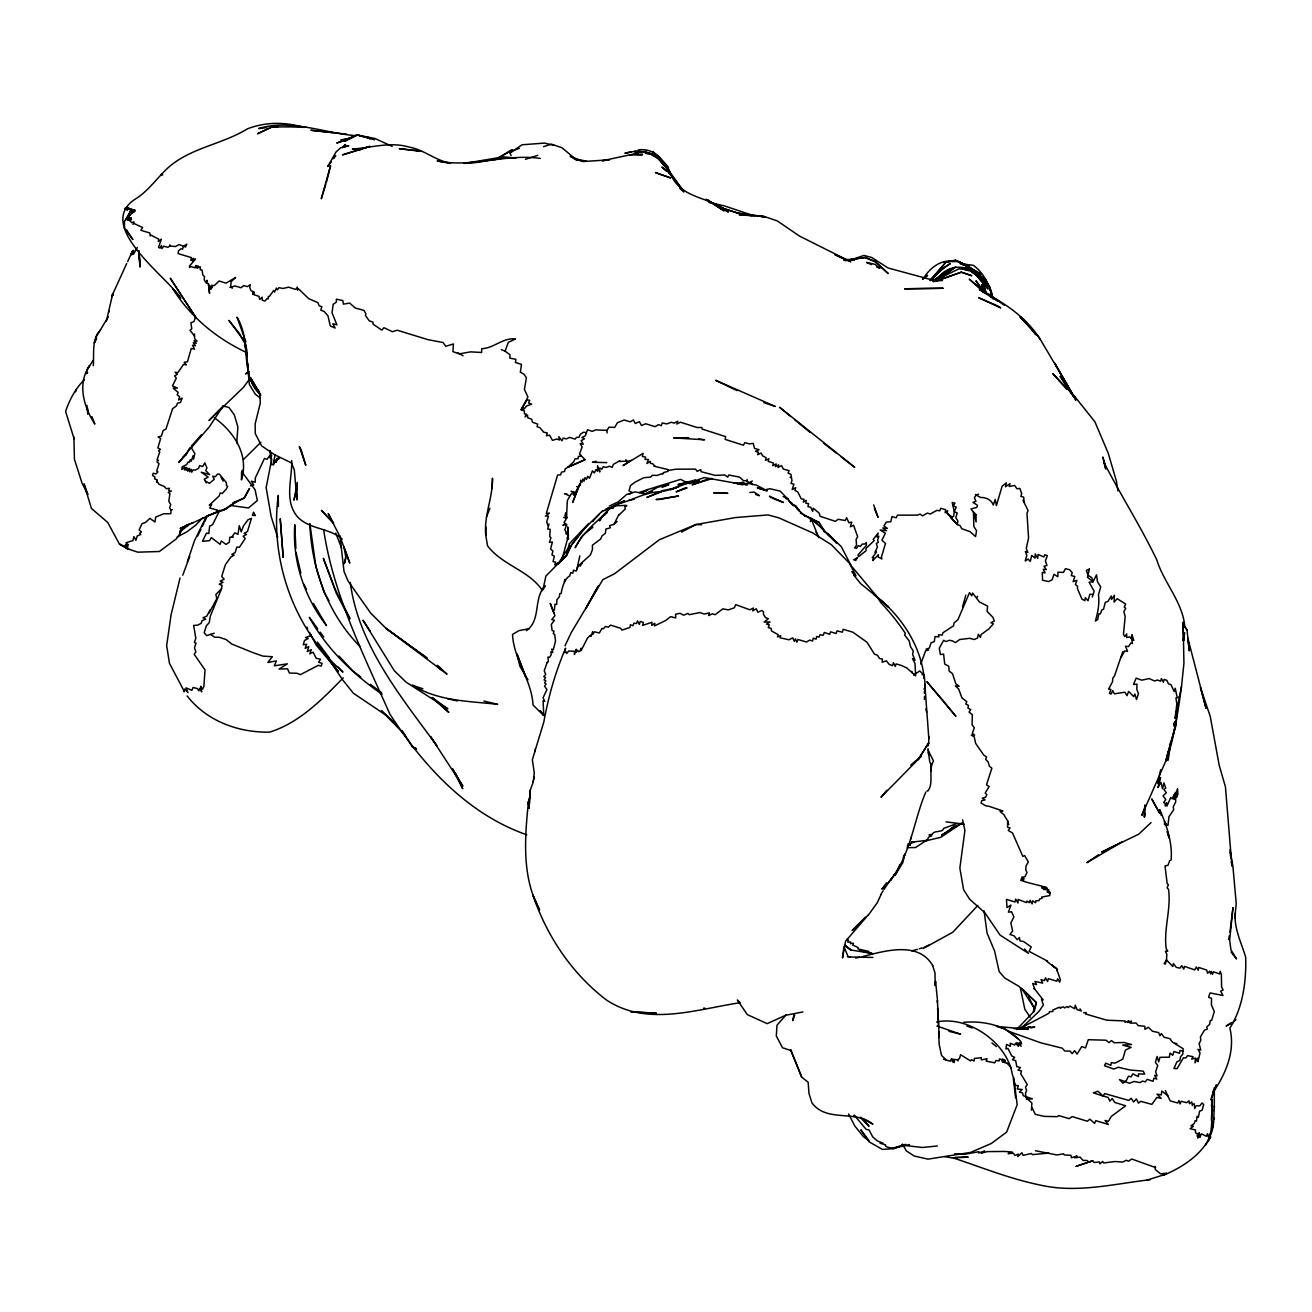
<?xml version="1.0" encoding="UTF-8"?>
<svg xmlns="http://www.w3.org/2000/svg" width="1312" height="1312" viewBox="0 0 1312 1312"><rect width="100%" height="100%" fill="white"/><g stroke="black" fill="none" stroke-linecap="round" stroke-linejoin="round"><path stroke-width="1.5" d="M1214.338 1087.664L1214.305 1107.656M874.94 552.303L877.433 546.973L876.334 543.578L878.384 542.233L877.58 540.232L878.827 536.329L877.039 537.067L878.204 533.049L873.218 539.38L874.153 540.61L866.002 548.432L866.1 550.663L858.507 556.747L857.95 554.992L866.396 545.366L866.314 542.528L864.854 544.004L862.246 544.054L860.344 546.464L858.376 545.612L856.523 548.35L854.555 547.858L856.539 545.316L856.113 539.445L857.654 536.706L853.554 525.259L850.373 526.801L851.734 522.028L848.946 522.816L846.617 517.748L845.24 520.52L838.122 519.29L835.416 521.356L820.066 516.272L819.278 513.254L813.243 508.187L812.669 511.385L810.652 507.252L807.962 506.678L808.52 503.611L805.863 503.234L806.158 500.364L803.272 502.135L804.043 499.298L801.238 498.855L797.712 491.836L794.924 490.491L795.662 487.654L792.153 489.556L793.908 484.194L791.005 483.423L791.972 480.618L790.923 474.304L788.102 473.156L789.086 470.664L783.395 469.073L781.509 465.547L778.016 467.515L778.656 464.858L775.359 466.646L776.212 463.94L772.735 465.662L773.539 463.087L768.16 461.316L768.848 458.741L765.47 460.348L766.175 457.74L762.485 455.772L761.206 453.001L757.68 454.706L758.418 452.099L755.499 451.312L759.09 449.672L754.548 448.425L753.203 443.407L749.267 443.882L744.921 442.603L743.379 445.194L725.142 439.372L725.651 436.634L702.166 429.073L701.789 427.45L697.295 427.564L680.469 422.218L676.877 424.006L677.763 421.218L674.155 423.12L671.334 422.267L666.775 423.924L662.199 422.94L661.264 425.76L658.509 424.629L655.032 426.679L645.734 423.76L641.486 425.498L639.403 421.677L635.303 423.514L633.384 419.906L630.252 421.841L624.151 420.02L617.46 422.726L614.656 427.433L609.047 427.154L606.915 430.369L607.128 432.911M1161.268 815.408L1159.742 809.668C1166.548 824.953 1172.698 843.108 1171.091 859.967L1169.714 860.639L1167.992 865.297L1165.023 865.953L1167.155 883.534L1168.385 884.714L1167.122 887.896L1168.516 889.257C1171.304 909.396 1163.531 928.65 1166.188 948.592L1167.795 951.184L1165.417 951.2L1166.827 954.267L1166.516 959.908L1172.813 966.501L1173.436 963.582L1176.241 967.338L1179.882 968.141L1181.833 965.665L1183.736 969.092L1184.572 966.419L1194.773 969.896L1196.364 966.911L1198.217 970.29L1198.791 967.436L1206.745 970.093L1207.548 973.258L1209.746 971.208L1210.632 973.947L1211.435 971.405L1212.501 974.258L1213.567 971.848L1219.586 973.93L1220.209 971.257L1221.374 974.685L1221.603 986.985L1223.128 989.986L1220.734 991.167L1222.948 995.48L1210.189 992.938L1209.238 995.054L1208.696 997.382L1211.55 998.252L1211.419 1004.992L1214.322 1011.503L1211.665 1020.326L1210.336 1020.457L1209.631 1024.41L1206.778 1026.902L1207.253 1029.166L1204.498 1030.051L1200.447 1036.906L1200.775 1040.367L1199.135 1043.647L1200.71 1050.092L1198.004 1049.42L1200.037 1052.929L1197.971 1061.654L1197.38 1058.194L1195.019 1062.868L1195.478 1058.062L1191.69 1059.112L1193.1 1056.718L1187.622 1055.619L1185.835 1057.948L1183.391 1057.816L1177.077 1068.657L1173.978 1068.476L1176.848 1061.884L1179.849 1060.424L1180.57 1056.734L1182.784 1054.258L1183.145 1048.698L1172.452 1042.122L1169.845 1038.645L1164.121 1037.267L1161.35 1033.528L1159.857 1035.775L1158.709 1032.61L1152.412 1031.232L1148.361 1027.28L1144.966 1029.362L1144.786 1026.296L1138.275 1025.623L1136.126 1023.032L1130.108 1023.13L1131.518 1021.097L1127.795 1022.458L1128.91 1020.9L1125.056 1022.343L1125.073 1020.949L1106.787 1020.195L1085.467 1013.946M93.316 365.72C94.251 354.109 91.381 338.775 100.598 329.837M1214.354 1106.016L1213.731 1119.431L1213.797 1117.693C1214.272 1145.589 1189.525 1163.711 1166.335 1174.043L1162.694 1175.404L1166.647 1173.125L1160.579 1173.846L1155.331 1169.566L1154.937 1166.237M241.605 472.058L241.441 479.897C249.362 455.018 233.864 431.632 214.282 417.724M546.842 662.658L548.35 661.707L547.94 657.082L549.58 657.427L551.204 654.688L550.909 651.769L552.811 652.507L551.794 649.079L553.303 649.588L555.566 640.896L554.615 634.385L553.32 633.778L553.992 631.088L552.155 630.58L551.302 624.414L554.386 620.264L551.778 619.592L554.943 615.672L550.22 603.389L552.68 609.768L554.353 610.195L554.992 604.127L556.682 604.438L556.928 599.699L559.371 596.78L559.716 593.68L561.192 593.45C561.815 587.514 565.357 577.739 569.588 576.05L570.802 572.54L572.819 573.213L573.475 570.212L576.116 571.064L578.346 565.866L590.449 554.894L592.434 549.63L592.466 545.152L600.699 538.97L601.962 535.919L605.373 533.328L605.898 529.031L610.293 527.818L609.588 525.604L613.918 524.456L618.985 514.435M907.428 846.322L907.543 845.19L910.413 845.19L908.068 843.747C911.315 844.994 910.971 841.992 914.267 842.37L911.233 842.206L927.026 840.336L928.748 837.072L931.782 835.777L929.027 834.875L932.356 834.202C934.144 829.824 942.574 833.218 943.672 828.397L956.612 823.674M920.712 664.102L925.616 650.785L928.65 650.014L926.059 649.145L929.29 648.112L931.077 642.782L934.324 641.568L934.997 636.599L938.966 636.845L938.49 634.795L942.311 635.074L942.852 632.827L953.545 625.824L954.054 622.938L957.973 619.608L969.535 592.581L971.716 595.812L972.602 593.073L979.49 601.995L987.575 606.078L987.132 611.425L992.889 617.312L994.348 621.035L990.954 622.708L993.43 623.84L988.707 629.038L981.146 634.516L980.458 637.386L978.342 634.254L977.588 637.96L974.373 639.518L969.699 638.321L959.744 639.502L955.448 642.585L952.184 640.781L949.314 640.305L945.87 641.568L943.64 640.305L939.277 648.243L940.376 654.557L943.607 654.13L944.738 664.069L948.789 666.283L949.084 670.908L952.496 673.679L955.841 683.782L959.138 686.274L955.398 685.93L958.662 688.997L961.926 697.886L966.796 701.707L965.763 703.97L968.436 705.397L967.912 708.103L970.765 709.595L969.043 712.055L972.34 714.712L972.061 724.749L974.324 727.766L972.323 733.359L974.652 735.081L971.257 735.097L974.209 736.77L975.62 743.297L983.787 755.154L986.608 756.893L985.64 759.238L988.149 761.977L989.396 766.208L991.872 768.192L986.493 784.822L989.15 786.577L985.181 793.071L986.87 794.596L985.624 797.171L982.294 798.221L985.082 799.943L981.688 800.664L981.114 803.223C984.197 804.223 984.443 806.322 988.608 806.175L1002.942 810.98C995.578 810.291 1004.943 813.899 1004.779 816.294L1007.665 820.886L1007.501 827.2L1010.06 827.938L1008.256 830.496L1012.52 832.956L1022.802 856.392L1024.606 855.555L1028.346 861.886L1026.05 865.871L1025.754 869.659L1027.017 872.611L1024.82 876.892L1021.671 877.187L1024.098 878.712L1021.097 878.974L1023.737 879.942L1020.785 880.254C1028.788 883.419 1037.759 884.649 1046.664 887.617L1042.286 887.24L1047.435 888.634L1041.646 887.781L1045.631 888.814L1043.466 889.405L1049.01 889.897L1047.222 891.274L1050.272 892.488L1047.222 892.144L1050.158 893.357L1049.666 895.571L1041.662 897.08L1042.122 898.31L1039.612 899.015L1038.973 900.655L1035.857 900.77L1035.594 902.754L1032.659 900.819L1032.118 903.886L1030.051 900.294L1029.477 902.656L1026.853 901.114L1026.656 902.656L1018.112 899.458L1017.964 903.017L1015.685 899.097L1015.012 902.016L1006.468 899.343L1006.993 907.576L1010.929 905.083L1008.387 912.184L1011.519 911.774L1013.914 916.842L1010.88 922.976L1012.618 931.11L1009.896 934.406L1014.078 935.882L1017.308 939.736L1019.375 937.555L1020.129 940.999L1023.573 941.54L1031.199 946.92L1029.084 951.38L1047.599 961.138L1046.55 961.253L1057.587 969.289L1056.521 970.601M1174.42 729.57L1175.437 726.848L1165.745 761.124L1141.883 815.326L1145.409 805.486L1144.441 817.064L1144.572 813.145M1144.441 817.064L1144.572 813.112M928.191 745.806L928.748 742.805L918.056 759.812L928.65 743.051L928.896 736.819M542.528 590.63C528.949 570.195 502.299 565.374 487.556 545.841L485.768 535.263L486.08 527.08M156.472 482.308L157.112 479.716L154.504 478.864L154.996 477.06L152.536 475.37L153.16 473.255L156.046 473.894L157.899 471.894L156.702 470.992L159.014 463.677L157.014 461.857L158.457 460.332L157.014 460.102L159.736 451.968L158.572 450.738L160.474 449.311L157.866 447.95L160.654 438.438L158.112 437.011L161.36 436.092L163.196 430.467L165.952 429.122L172.61 408.704L176.464 405.867L177.497 403.063L180.384 402.604L182.204 398.126L178.58 399.996L179.662 396.814L177.202 394.83L178.17 392.403L173.184 388.139L177.464 388.057L172.479 385.941L176.284 378.135L174.578 375.806L177.464 374.281L175.07 372.296L177.842 372.592L183.549 364.441L186.386 364.851L184.205 362.276L187.452 361.751L191.257 348.484L194.57 349.107L192.487 345.269L195.439 345.728L193.307 342.727L196.324 343.203L193.996 340.776L197.03 341.186L194.635 338.726L194.488 333.888M492.033 488.458L492.476 478.224C492.918 497.691 483.702 515.895 485.768 535.263M529.982 796.4L528.359 801.829L529.015 808.241L530.163 790.496L533.213 782.034L534.263 772.817L532.344 759.714L543.808 722.043C548.744 695.458 554.992 673.351 565.554 648.194L564.783 652.589L565.685 651.375L566.784 653.442L568.752 650.965L574.525 651.359L574.41 654.508L576.329 649.227L576.066 652.326L577.739 650.227L578.412 651.588L579.822 651.375L581.036 648.226L581.085 650.604L587.481 638.124L590.449 635.221L590.99 636.402L592.696 631.646L592.729 634.467L594.5 631.81L599.289 633.007L601.962 628.448L603.487 628.71L605.521 626.447L608.325 627.185L610.539 625.102L620.658 628.284L621.888 630.088L629.908 627.513L630.35 624.758L632.892 625.709L633.991 623.151L636.451 623.528L637.534 620.855L639.321 624.446L640.272 621.462L643.372 622.413L642.601 625.381L651.966 622.298L651.736 625.299L654.868 623.348L654.426 625.922L665.742 620.461L670.596 616.656L675.778 617.919L675.565 614.246L679.977 613.294L683.732 615.197L687.832 613.442L689.308 614.672L699.821 612.556L704.216 614.032L709.513 612.884L708.611 615.541L712.465 613.77L715.056 614.738L722.863 608.85L728.324 609.9L734.376 607.8L735.704 604.635L749.874 609.801L753.383 608.03L752.776 610.933L756.286 608.768L757.91 612.245L761.78 610.49L763.453 611.654L763.453 614.328L765.536 617.657L768.373 618.723L764.158 622.085L769.98 621.954L766.52 624.086L769.373 624.906L768.274 627.612L771.177 628.399L771.489 630.941L778.147 634.68L777.508 636.894L780.722 635.648L780.017 637.78L788.971 639.78L792.661 637.862L794.383 641.338L795.449 638.829L796.892 642.191L797.991 639.502L806.519 641.994L809.75 640.076L812.505 641.027L813.276 638.206L816.113 639.174L816.687 636.517L819.049 637.107L820.016 634.746L823.264 635.27L824.264 632.45L829.709 634.319L830.545 631.843L836.105 633.499L837.023 630.875L842.386 632.187L843.14 629.317L852.816 632.171L866.97 642.224L874.514 654.245L877.4 655.131L879.565 658.526L882.418 659.116L882.14 662.199L886.436 660.871L889.175 664.38L892.488 665.66L893.456 662.675L895.243 666.463L896.096 663.888L901.442 665.496L906.772 667.923L915.678 675.828L914.972 663.478L912.48 658.558L915.022 660.231L912.627 654.458L913.218 650.9L910.544 646.734L909.167 640.896L904.591 634.959L905.329 633.352C897.982 622.331 890.225 612.54 880.729 602.52L877.285 597.157L860.574 583.561L853.718 575L855.67 576.198L851.947 571.556L855.785 575.41L849.881 564.209L878.794 598.83M928.01 748.676L929.7 761.583L931.208 764.994M576.886 568.49L576.837 569.441L579.806 555.911M275.028 455.018L273.683 461.84L274.88 460.282L273.158 464.989L277.078 458.331L275.832 462.382L278.357 457.855L278.587 459.118L279.653 457.56M978.604 494.181L976.423 494.772L974.357 497.724L975.997 501.233L973.028 502.414L977.489 505.268L976.751 507.416L970.995 508.974L973.471 512.024L973.848 526.506L976.554 530.77L975.57 536.559L969.88 531.557L961.778 528.736L960.023 525.505L957.284 524.57L947.264 513.435L947.625 510.729L945.181 512.73L945.673 509.696L940.77 508.302L939.704 510.811L936.883 510.352L930.208 514.025L927.436 513.074L922.467 515.829L920.073 514.107L917.514 515.124L897.441 515.157L896.129 517.797L892.012 516.534L890.782 521.766L886.256 522.11L883.944 526.014L887.338 528.342L882.828 527.982L886.502 530.704L880.204 530.015L885.321 533.23L881.943 540.249L885.502 543.414L881.402 557.141L881.894 558.978L878.122 556.96L878.384 554.714L872.726 560.568L873.841 557.879L872.25 557.764L876.432 552.04L875.793 551.27M291.74 460.496C292.166 479.454 283.851 501.069 297.775 517.158C309.993 529.687 329.492 527.719 342.235 539.166M530.163 790.496L529.015 808.241L528.359 801.829M1033.643 1011.765L1033.987 1006.468M1205.416 1145.442L1210.73 1136.75L1207.893 1141.358C1213.748 1127.992 1210.927 1113.708 1212.403 1099.751L1211.419 1105.819C1213.616 1103.687 1209.484 1125.024 1212.829 1121.891L1211.632 1130.452M236.701 443.013L237.898 426.958L234.323 414.904L228.928 407.458L223.007 406.015M1175.831 721.206L1175.011 726.897M1167.713 751.596C1166.926 774.638 1170.156 746.085 1170.534 742.002M214.184 633.188L206.706 635.664L204.164 632.728L206.312 625.873L209.215 622.659L210.33 616.082L221.531 588.744L222.056 585.332L219.219 584.217L223.007 582.298L220.203 581.2L224.172 579.133L221.712 576.526L224.106 568.703L225.5 564.57L230.83 557.075L234.126 555.173L231.814 554.451L235.225 552.45L236.8 547.071L239.374 547.35L245.229 538.494L243.146 536.247L246.525 534.427L244.114 533.377L247.476 531.491L251.461 518.322L248.034 519.749L243.425 525.981L241.211 531.852L239.276 525.686L237.98 534.378L234.848 532.803L231.716 537.198L229.83 537.264L229.288 542.282L226.008 544.414L221.318 540.97L220.055 544.316L211.347 537.608L209.526 540.692L202.507 541.282L206.443 533.164L208.805 533.459L209.658 526.112L212.626 524.652L219.76 510.171M1160.628 769.767L1157.758 783.51L1160.579 777.54L1157.988 787.561L1160.841 782.247L1162.53 788.709L1163.908 782.936L1165.728 788.086L1163.875 789.48L1166.319 792.727L1163.006 795.843L1165.794 799.582L1163.629 802.616L1165.089 803.288L1165.368 806.06L1166.614 802.6L1166.909 806.109L1170.747 797.499L1172.305 798.86L1173.928 794.646L1174.06 799.352L1175.273 792.825L1175.618 797.253L1175.683 802.009L1173.207 806.896L1173.732 809.684L1168.943 816.736L1167.992 825.346L1166.516 825.248L1166.204 823.51L1165.63 824.789L1164.531 821.591L1164.515 824.608M1183.768 640.633L1184.572 632.663L1183.08 640.486M534.902 751.76L535.263 749.07M1122.81 651.539L1114.56 675.828L1112.74 678.271L1112.576 681.666L1108.558 689.161L1110.903 689.358L1109.526 693.458L1111.264 693.933L1112.642 690.604L1114.38 693.818L1124.892 692.195L1126.992 695.672L1128.632 691.424L1133.683 696.606L1134.847 693.999L1136.487 699.542L1138.455 693.589L1136.832 689.374L1136.963 684.175L1133.535 684.454L1136.11 678.156L1141.768 680.174L1149.263 678.566L1154.396 680.961L1157.512 680.059L1160.595 681.141L1161.415 678.583L1163.416 682.174L1164.121 679.403L1166.876 680.354L1168.451 683.847L1170.96 684.602L1174.191 691.637L1175.24 688.242L1177.29 697.968L1175.929 697.918L1176.831 703.986L1175.126 718.451L1181.505 686.455L1183.932 663.331L1183.096 622.2L1183.522 640.584M127.674 261.613L132.2 251.527L131.626 252.56L132.791 250.822L130.724 255.118L133.594 250.248L132.184 254.495L133.562 254.118L137.334 247.476M928.142 750.251L933.439 760.96C927.945 770.636 934.177 782.756 927.83 791.054L927.059 790.89M1181.505 686.455C1178.799 706.2 1174.256 740.263 1165.745 761.124L1175.929 723.683L1175.027 729.324M549.023 524.029L547.678 529.08L550.171 529.359L549.728 536.706L550.958 537.625L549.416 542.43L552.352 541.987L550.614 549.023L552.926 551.089L551.926 554.861L554.336 556.206L553.057 561.618L555.648 562.159L554.828 565.062L558.272 562.766L557.879 564.242M843.682 948.527L842.517 957.973L845.535 941.278L868.036 915.153L852.21 930.487L865.346 917.268M1092.289 597.091L1094.175 591.318L1089.075 582.167L1093.06 581.806L1096.537 574.82L1097.472 581.757L1100.719 586.94L1098.456 594.828C1099.653 603.602 1097.849 612.589 1095.356 621.084L1097.668 619.543L1098.898 613.803L1100.358 613.852L1101.768 610.096L1103.572 609.112L1105.245 602.405L1107.935 601.437L1111.231 595.943L1111.576 599.404L1114.38 595.271L1114.101 602.093L1117.201 598.698L1125.647 604.045L1124.22 607.079L1125.712 608.26L1123.843 611.802L1125.188 616.263L1123.449 634.5L1124.843 636.582L1126.68 633.86L1126.713 637.534L1129.796 636.878L1131.633 638.977L1132.486 643.569L1130.846 642.978L1128.533 646.554L1125.45 646.209L1127.582 651.277L1124.663 650.932L1120.989 657.607M1176.52 719.074L1174.929 729.423M653.95 466.186L667.857 469.532L667.89 471.418L664.102 472.369L662.806 474.042M297.004 484.472L296.955 499.954L294.298 469.844L291.362 462.808L274.651 454.772L261.596 445.834L255.266 433.567L255.151 423.907L260.317 403.03L259.891 393.518L250.51 377.643L260.809 395.306C238.8 374.674 252.101 341.464 237.013 317.192L245.82 341.497M564.357 581.954L564.849 579.363M1228.606 939.425L1229.278 935.784M1229.951 932.143L1232.985 907.609L1229.672 940.015L1230.935 949.822L1236.527 958.957L1231.082 952.02M297.348 482.422L293.954 500.216L297.348 486.932M106.387 321.063L112.783 293.593L112.012 296.512M271.748 459.052L266.139 487.621L271.158 516.469L277.668 537.428M1177.405 710.202L1177.553 707.119M1176.274 718.254L1177.241 713.728M1216.191 1085.122L1213.124 1092.289C1225.916 1073.56 1235.527 1051.027 1229.852 1028.083C1242.858 1007.977 1246.416 981.064 1245.678 957.137C1241.332 942.738 1234.084 928.716 1235.15 913.267M1034.25 1011.667L1036.349 1002.565L1021.622 988.313L1034.135 1007.977M310.616 634.286L310.239 635.894L305.483 637.55L308.172 638.567L304.515 640.469L303.269 644.75L306.68 644.29L305.155 648.325L308.796 646.636L307.27 651.523L311.321 649.686L309.747 653.884L313.109 652.195L316.176 658.296L320.571 659.231L318.619 662.248L322.08 663.347L321.21 666.135L318.39 665.299L300.481 674.614L296.906 673.269L289.427 673.04L287.476 668.808L279.062 669.071L287.377 663.823L274.339 665.807L276.389 660.92L267.861 662.445L272.355 656.722L262.826 656.098L252.74 652.54L231.781 644.028L226.156 639.584L219.284 637.288L214.643 637.222L210.576 634.385M794.219 1013.996L792.645 1020.687L794.728 1015.045M156.817 480.946L158.932 484.226L164.115 486.391L166.312 488.753L169.428 488.244L168.74 490.557L171.364 491.065L168.198 492.492L169.937 493.673L168.805 501.233L170.74 504.628L169.576 507.842L171.118 509.991L170.757 513.714L163.754 513.763L155.734 517.043L154.964 522.012L149.88 518.371L145.583 522.406L141.958 523.75L139.121 529.933L141.466 531.967L139.662 533.312L140.794 534.509L137.219 535.985L135.923 540.314L133.873 536.608L132.922 540.56L125.87 542.791L128.445 544.808L125.378 544.808L127.986 546.284L124.952 545.989L127.641 547.432L124.656 546.743L127.116 548.629L119.441 544.086L107.748 522.488L91.446 508.433L84.034 484.177M182.762 575.181L189.781 556.239M326.311 182.663L330.575 165.673L321.292 198.752L325.753 184.549M1166.335 1174.043L1146.868 1180.16M303.646 127.428C285.376 121.754 265.237 121.885 247.345 128.871C219.563 145.993 184.713 148.158 162.098 173.758C153.488 182.68 145.894 192.716 135.038 199.227C93.939 226.32 169.215 278.275 180.662 298.332L172.561 288.345C190.256 316.914 216.48 338.381 246.672 352.616M886.518 882.91L881.828 889.11C910.266 863.936 912.709 821.788 925.862 792.005M186.386 453.903C183.401 457.183 187.616 453.362 187.911 451.098M180.039 578.034L171.052 614.934L166.657 645.602L169.461 663.298L184.402 691.637L183.647 689.997M561.733 560.503L568.555 535.066M1031.445 1110.165L1031.888 1102.933L1026.132 1097.849L1025.492 1093.355L1026.591 1090.502L1025.492 1087.156L1027.296 1084.581L1020.703 1073.692L1021.49 1070.936L1017.964 1070.133L1020.441 1067.574L1016.784 1066.607L1015.701 1060.703L1012.47 1059.637L1014.684 1057.357L1011.765 1055.947L1007.928 1048.403L1005.943 1048.96L1006.583 1044.434L1010.388 1046.304L1010.256 1043.237L1014.75 1045.041L1015.455 1043.171L1018.555 1046.271L1016.816 1042.581L1021.146 1046.222L1019.211 1042.581L1021.605 1043.794L1020.982 1041.744C1007.009 1025.492 984.443 1020.654 963.812 1022.294M1213.846 1089.436L1210.976 1099.997L1216.29 1085.188M128.592 548.596L127.116 548.629L137.826 552.188L159.359 551.499L176.3 538.904L179.547 534.427L181.072 528.867M962.5 607.03L965.796 595.156M579.756 484.079L572.672 502.43L579.756 484.079L580.298 485.276L580.74 480.143L582.036 482.226L582.938 478.929L584.086 481.127L585.004 477.617L586.48 479.47L587.71 476.272L589.531 478.208L592.434 470.844L594.336 472.992L595.992 469.581L597.518 471.221L597.6 465.76L599.732 472.025L599.715 467.941L601.962 469.188L603.274 466.662L606.013 467.466L609.457 466.252L612.245 467.334L613.376 464.399L619.789 460.692M345.909 558.092L344.318 563.701L345.761 556.731L343.957 546.891L349.746 563.061L340.316 537.33L328.23 513.517L333.396 523.258L321.44 510.417L333.576 522.963M534.214 776.638L533.754 779.492M910.626 839.286L911.217 837.286M112.865 295.282L113.291 293.888L112.635 295.216M703.757 1008.092L705.069 1008.256M1212.846 1110.92L1213.223 1109.722M108.929 312.076L109.355 310.698M606.915 430.369L595.746 429.877L592.286 431.353L587.514 429.729L585.316 435.814L581.921 437.519L584.496 438.798L581.2 440.635L583.233 444.227L580.199 443.62L582.102 446.916L579.527 454.018L585.086 459.676L567.702 467.334L565.16 468.86L564.57 471.434L561.421 472.254L560.667 474.796L557.6 475.075L546.317 513.386L549.433 513.09L545.415 516.026L548.449 516.042L546.678 521.864L548.072 525.751M533.098 782.001L533.41 780.607M752.383 481.028L749.103 482.652L746.692 480.815L747.151 479.438M209.067 613.016L216.792 598.78L215.857 594.484L221.531 588.744M192.306 445.194L191.421 447.9L194.848 453.657L193.471 459.151L193.044 455.789L191.208 461.217L190.289 459.741L189.272 462.496L188.141 461.89L186.599 464.645L182.188 466.81L181.827 469.417L184.91 467.187L184.451 469.926L186.484 467.498L186.206 470.385L187.862 468.253L187.796 471.254L189.568 468.499L189.764 471.779L191.257 469.384L191.732 472.189L193.159 469.794L195.209 470.172L198.571 468.351L199.604 465.563L202.753 466.514L204.787 462.841L206.952 467.876L205.738 470.565L209.625 474.632L201.244 472.205L208.165 477.06L204.246 479.192L206.246 482.931M568.637 549.039L566.325 555.927L558.059 563.865L569.802 545.612M187.321 561.848L194.471 540.79L206.64 515.928M848.552 1113.986L854.916 1126.139L863.542 1136.782L869.266 1141.014L860.82 1129.845L869.102 1141.834L882.435 1149.427L890.438 1148.869C898.736 1148.066 883.796 1148.262 885.518 1144.786L880.024 1143.26L882.845 1143.014L877.416 1140.981L872.775 1136.979L869.102 1130.009L866.068 1129.288L855.408 1116.496M111.815 296.168L126.706 263.532M150.29 236.029L149.83 232.995L140.86 230.256L142.631 227.566L133.857 223.384L133.857 221.876L131.741 222.696L129.839 220.842L131.446 219.334L128.51 220.055L131.282 218.366L128.068 219.875L131.069 217.792L127.461 219.809L129.478 217.825L128.56 216.906L130.134 214.906L134.972 211.084L132.364 212.511L134.906 210.117L132.069 212.265L134.628 209.756L131.397 212.118L133.857 209.772L130.101 211.675L125.804 219.793L131.971 209.33L131.052 208.624L129.527 209.707L129.445 208.313L127.116 210.15L128.248 207.608L126.165 209.477L127.346 206.804L124.542 208.69M529.589 802.337L528.621 805.043L528.441 802.026C524.751 837.86 521.635 877.334 539.609 909.888L532.902 894.997C546.792 936.178 571.868 973.684 606.62 1000.121C647.242 1026.968 696.541 1009.223 740.148 1002.712L737.344 1000.023L747.348 1014.635L767.143 1023.639L785.658 1015.275L802.878 1011.946M1192.296 1105.475L1191.739 1101.883L1189.443 1103.736L1188.984 1100.801L1186.638 1102.703L1181.276 1101.276L1180.128 1103.95L1178.914 1100.555L1177.717 1103.015L1170.189 1100.883L1165.368 1090.616M626.759 505.415L616.525 505.694L609.063 508.908L605.062 514.714M486.457 516.879L489.934 508.269M586.316 432.632L583.496 432.238L580.248 434.288L579.1 437.175L576.394 437.47L575.082 439.143L569.572 437.388L566.292 438.93L563.242 438.077L561.93 440.783L558.797 436.683L559.371 440.028L556.846 439.012L552.45 440.356L549.531 435.141L546.399 435.781L547.235 432.927L543.791 432.238L539.855 427.663L537.034 426.679L537.707 424.071L532.492 422.251L531.704 419.282L527.752 417.741L527.506 415.035L525.046 416.954L526.227 414.051L524.472 413.805L524.341 410.853L521.143 409.721L527.949 397.06L524.406 389.385L526.44 377.774L523.947 374.166L520.339 372.198L521.487 364.375L515.468 362.522L515.846 359.308L509.843 358.127L510.106 354.88L505.087 351.173L508.302 342.383L515.485 338.955C502.988 337.463 493.886 348.238 481.75 348.697L481.602 352.485L470.565 351.862L459.167 353.896L452.935 351.616L453.411 343.99L445.703 346.286L443.112 342.547L427.892 339.644L397.224 330.214L392.403 331.706L383.94 327.705L381.858 330.132L373.051 324.13L372.92 322.178L369.18 320.768L365.408 315.421L365.917 313.847L363.965 310.419L355.273 307.976L349.648 303.088L343.416 304.138L342.793 300.563L336.364 299.185L336.38 302.137L333.199 304.253L332.051 312.781L336.905 324.818L332.772 323.752L335.118 328.049L330.263 325.901L327.984 315.88L324.162 311.469L320.8 310.14L321.801 306.68L319.128 305.762L317.816 302.58L308.796 298.742L298.529 288.853L297.611 290.132L297.332 287.098L295.758 289.476L288.607 287.18L282.982 288.476L278.964 287.672L277.39 289.87L276.373 288.05L274.552 292.133L273.601 290.477L269.386 296.512C266.713 295.102 269.698 300.432 266.877 298.693L265.024 301.071L262.252 300.218L262.105 297.201L259.743 299.464L258.907 296.332L254.069 294.741L254.003 291.871L252.822 294.446L252.773 291.395L251.068 290.788L249.723 287.508L250.248 284.671L247.378 286.623L243.688 285.59L241.08 287.754L234.996 285.934L229.846 287.41M907.199 848.028L908.281 845.404M87.297 369.328L88.068 368.164C77.441 385.777 84.427 408.016 94.841 424.088L91.906 416.658M565.882 533.787L567.948 531.376M810.308 521.618L811.816 519.027L841.222 546.546L850.094 563.684M195.504 317.127L193.963 321.538L190.912 322.801L191.765 328.771L190.01 330.263L194.406 335.987M96.268 338.627L94.316 342.973L96.678 338.053M576.673 486.555L578.248 487.08L575.542 492.377L571.048 491.311L574.115 492.689L573.885 495.214L573.934 494.05L571.261 493.853L567.358 500.495L566.604 515.058L565.931 512.631L566.85 517.896L565.341 513.681L566.817 518.027L565.095 515.272L566.013 519.355L564.062 522.488L566.882 525.079L565.193 523.603L562.914 525.423L564.685 524.488L566.276 525.636L564.8 529.802L568.293 536.329L566.997 538.1L568.686 538.576M899.868 864.821L894.882 875.629L902.82 862.624L904.854 853.997L903.197 857.605M564.996 645.816L571.212 632.679L602.831 579.674L614.705 573.656L659.264 539.79L695.754 524.57L735.442 517.568L768.045 514.927L778.77 517.814L812.768 532.934L831.398 544.742L850.996 564.849M204.656 521.668L206.902 516.961M883.944 889.52L891.799 877.826M547.17 662.462L544.234 670.793L545.661 674.516L543.775 676.664L545.53 677.599L544.119 679.977L545.825 680.682L544.628 682.962L546.087 684.044L544.562 686.16L546.907 689.587L543.07 697.754L544.792 701.395L543.102 700.674L543.726 715.253M179.547 534.427L183.057 527.473M197.686 535.936L200.884 529.458M108.371 316.75L96.137 336.856M883.156 890.832L880.664 894.653M210.133 609.801L206.853 616.099L203.048 617.739L205.705 619.149L202.048 620.691L201.097 623.364L197.669 625.201L193.651 625.398L195.832 638.37L194.389 642.47L196.078 643.175L194.488 647.767L195.882 651.949L194.176 654.278L205.033 669.907L203.852 686.57L202.524 689.226L200.687 686.307L201.704 691.883L199.719 688.275L198.916 690.834L197.341 688.538L193.044 687.488L191.896 690.342L186.107 687.865L187.993 692.67L184.795 688.997L183.86 691.604M976.915 597.468L977.571 596.222M1085.762 1013.389L1086.205 1012.552L1083.614 1012.716M86.658 370.525L93.168 360.259M202.179 526.489L203.918 523.242M599.65 520.848L602.192 516.19L600.256 519.7M891.11 880.122L894.686 873.776M181.564 528.703L179.646 532.049L188.141 525.374M521.143 409.721L527.014 399.881L529.786 400.324L528.539 402.948L531.622 404.162L526.702 405.916L522.766 410.361L522.684 407.179L521.897 408.442M1179.012 697.18L1179.767 695.901M180.662 531.163L182.499 528.047M84.493 379.66C76.145 387.45 69.274 399.996 65.6 411.492L74.276 439.372M626.496 152.864L624.889 153.307C642.995 147.748 663.987 154.324 671.301 175.71M250.018 378.496L243.409 387.401L208.985 420.496L223.335 405.736L209.198 427.023L182.844 457.38M271.781 455.625L270.124 458.134L269.993 455.133L267.09 459.315L264.483 458.413L255.332 477.896L255.2 482.258L251.363 481.209L253.741 485.128L250.461 485.834M189.141 524.242L188.305 525.489L187.042 525.013M663.364 473.189L656.951 475.452L652.31 475.288L650.637 477.125L643.782 477.699L635.139 482.111L630.482 485.571L629.022 490.819L632.204 492.426L629.35 494.411M87.084 372.329L86.33 373.428L87.346 372.346M86.74 373.641L87.625 372.362M193.11 522.619L190.978 523.504M188.403 450.065L190.207 447.572M580.019 566.276L582.38 562.963M612.474 508.416L613.376 508.105M589.367 529.556L592.86 527.03L582.069 536.034L575.164 547.727C582.184 533.672 594.221 523.521 605.816 513.484M331.444 161.737L327.77 166.46L336.02 152.028L340.448 147.944L348.779 145.632L342.514 147.518L345.499 144.5L343.039 147.338M868.15 915.366L877.252 902.787L880.959 894.784M130.101 211.675L131.134 210.396M183.68 456.478L178.793 462.431L185.91 454.887M923.566 278.193C929.831 268.156 940.097 259.874 952.578 261.121L943.968 262.269L952.578 261.121M975.898 273.568L985.624 283.277L968.961 266.615L955.366 260.186L946.034 262.023L930.142 280.67M886.912 790.25L881.008 797.237L921.04 756.466L910.708 765.109M601.782 511.713L622.642 501.545M943.541 1059.26L950.216 1061.195L951.594 1058.604L952.578 1061.982L953.119 1059.03L954.218 1062.572L954.496 1059.424L957.448 1059.866L959.58 1058.39L960.614 1054.733L970.552 1060.9L971.372 1059.702L974.094 1060.998L974.406 1058.456L981.294 1057.652L981.327 1059.916L987.067 1058.702L986.198 1061.096L994.742 1062.851L995.857 1060.539L999.17 1060.883L999.432 1058.915L1001.597 1059.555L1002.565 1061.998L1002.745 1058.882L1003.5 1062.31L1004.303 1059.719L1004.5 1062.654L1005.074 1060.26L1005.55 1062.769L1009.24 1063.852M930.257 280.407L946.034 262.023M191.257 446.326L201.54 434.584M526.407 630.678C541.577 619.986 532.869 598.223 545.234 585.824L543.004 589.58L545.89 576.05L566.276 555.501L571.392 545.185L582.413 530.589L602.684 510.63M786.2 1014.75L776.983 1025.246L776.31 1035.955L782.51 1047.747L791.513 1050.699M599.436 514.042L592.384 521.668L592.794 520.962M130.134 214.906L124.46 221.138L124.574 228.583L132.873 239.588L126.608 229.928M609.063 508.908L599.059 519.765L605.144 513.96M202.638 517.764L195.783 525.128L186.944 531.786L177.202 536.985M977.817 905.493L952.824 932.209L923.107 948.576M1016.62 1029.543L1033.085 1012.356L1036.349 1002.565L1018.85 986.296L1004.746 977.998L999.154 971.585L994.611 951.102L987.018 932.947L984.066 910.889M343.252 677.828C322.145 699.509 299.169 722.961 269.583 732.145C238.259 732.67 206.771 721.108 187.108 695.934M511.106 155.587L509.466 151.897L512.123 150.011L509.089 151.831L519.322 148.354M932.98 278.144L943.754 267.632L950.331 263.564L940.999 270.174L930.733 279.768L943.754 267.632M243.491 459.479L260.826 442.357M1235.937 1019.637L1232.755 1022.72L1226.13 1026.05L1231.033 1022.835M913.578 675.057L919.81 670.924L923.927 675.106L924.238 678.419C921.073 646.521 902.082 617.001 877.285 597.157M613.918 524.456L617.099 521.454M1151.034 822.608L1138.718 834.186L1101.637 852.111L1122.236 841.878L1086.894 862.656L1098.488 854.768M936.309 280.391C950.101 258.382 980.097 265.926 987.952 289.066L980.277 279.981M132.906 224.27L133.857 223.384M937.506 280.292L949.97 269.075L932.668 280.932M543.562 146.665L551.384 144.14L561.962 147.764L577.116 160.343L570.13 156.259L583.053 161.425L574.492 158.965L586.218 161.048M933.291 281.572L942.393 273.946L955.726 266.894M642.06 493.066L648.03 489.491L680.649 479.372L687.619 483.062M162.196 173.889L160.95 174.906L162.737 174.972M1013.454 1077.923L1012.175 1073.774C1007.222 1043.204 968.551 1015.193 936.571 1021.999M954.841 825.609L950.167 829.266L962.86 823.067M926.879 840.074L915.53 847.536L908.15 847.618M939.868 279.079L954.447 267.812L933.75 281.424M922.598 279.259L927.436 275.536M922.631 278.964L927.436 275.389M223.352 509.991L236.406 501.627L226.172 508.876L207.608 515.747L225.926 508.777L222.22 510.598M248.804 371.575L245.541 373.92L248.936 371.804M645.061 491.606L648.03 489.491L639.026 492.525M1057.013 970.158L1060.424 979.851L1059.62 982.18L1057.669 978.768L1056.783 981.179L1048.337 978.67L1047.599 981.507L1045.467 977.866L1044.532 980.622L1041.056 979.687L1042.663 983.114L1034.955 981.425L1036.496 984.64L1032.692 983.442L1034.742 989.117L1043.155 999.941L1041.482 999.531L1043.368 1004.943L1039.104 1011.257L1022.442 1027.148L1025.574 1025.246L1017.948 1029.034M631.138 460.25L623.036 465.612L643.159 453.329L642.355 456.494L645.668 457.117L644.979 459.462L648.472 459.413L646.914 463.513L650.309 461.283L650.408 463.349L652.654 463.71L654.967 466.137M621.462 503.004C634.401 499.167 647.406 491.377 661.51 491.836L646.849 497.478L662.363 490.655L676.106 487.949M618.985 515.026L625.217 509.056L624.791 505.514L626.628 506.12M208.444 283.638L209.526 293.134L208.444 283.638L206.771 283.097L207.066 280.276L206.017 282.72L204.18 279.636L204.541 276.619L202.852 275.094L202.081 270.075L200.326 269.829L200.129 266.697L197.194 268.222L198.161 265.86L195.57 267.746L196.226 265.483L194.635 267.714L190.896 266.533L189.502 267.468L189.518 266.024L195.554 259.022L192.405 260.94L193.733 258.333L190.814 260.383L191.437 257.595L178.153 253.626L178.498 250.707L181.023 248.739L182.63 249.1L183.45 246.361L186.878 244.147L185.533 247L179.104 244.573L175.464 246.525L169.871 245.984L167.92 247.328L163.738 246.18L161.934 248.591L161.409 245.508L160.179 248.148L158.555 247.345L161.36 239.178L158.342 241.49L158.686 239.145L150.683 234.963M958.482 825.445L940.802 837.302L925.813 840.861M953.053 827.61L941.557 835.236L961.434 823.132M498.544 157.899L511.86 150.06L494.936 159.769M618.657 503.316L624.594 500.823L608.407 509.466M952.25 517.076L953.611 516.305L954.3 511.696L952.184 502.414L955.005 503.152L953.316 505.727L956.235 507.121L954.3 511.696L957.219 512.943L955.808 517.699L957.842 520.946L957.284 524.57L950.79 517.518L952.25 517.076L947.264 513.435M605.964 513.369L607.144 512.73M1022.179 1027.296L1048.911 1013.29L1049.485 1011.65L1052.814 1011.519L1052.88 1009.994L1059.374 1007.206L1060.588 1008.272M810.357 519.814L811.357 519.273L818.819 537.74M609.26 506.071L618.149 501.922L626.726 494.427L635.09 491.885L645.34 493.984L657.804 487.228L668.858 484.669L662.265 487.326M924.156 947.346L928.88 945.132M681.584 532.082L695.754 524.57L701.608 524.784M509.138 151.618L511.86 150.06M934.866 280.473L959.023 268.812L971.044 270.059L982.803 282.113L986.493 294.019M189.026 524.078L180.138 528.539L219.58 510.729L216.513 511.221L217.661 510.204L209.74 507.99L211.691 504.562L209.28 505.218L219.202 495.903L220.203 492.935L222.236 493.443L226.435 488.9L227.665 486.342L226.5 485.686L226.32 482.554L219.284 474.042L217.333 474.239L215.316 476.748L212.774 476.207L214.2 479.372L209.395 483.324L205.508 481.127M233.995 503.103L244.196 498.068L249.46 488.605L244.196 498.068L232.896 502.693M905.493 1144.359L893.177 1148.918M934.046 281.686L940.966 278.275M508.646 151.766L511.664 150.486L508.498 151.864M607.702 508.4L605.439 509.646L608.752 507.842L607.899 508.826L611.9 507.842M585.086 459.676L567.702 467.334L573.803 461.676L574.968 458.888L578.084 458.675L578.428 456.412L581.364 456.084L580.527 455.018M1212.731 1127.188L1211.862 1124.827M633.302 154.258L629.514 154.914L642.486 154.75L633.302 154.258L638.386 152.766L635.73 152.651C645.652 150.536 657.148 155.16 662.79 163.524L655.18 154.783L647.882 152.553L635.943 151.618M76.391 389.254L75.637 391.829M686.11 483.767L704.38 477.568L741.198 484.161L747.397 483.275L756.466 485.096L766.93 490.77L757.385 487.9L766.93 490.77M1026.82 1028.116L1030.33 1026.706L1021.048 1029.346M645.34 493.984L652.146 491.328M1092.699 1160.759L1076.168 1166.335L1092.699 1160.759L1094.028 1162.481L1099.472 1161.94L1099.915 1163.875L1102.703 1161.415L1103.671 1162.973L1114.954 1161.53L1122.728 1162.038L1126.303 1160.267L1128.484 1161.235L1131.748 1159.021L1155.692 1167.614M678.681 486.834L663.265 491.426M843.78 260.366L865.133 257.513L875.088 261.81L888.175 273.486L875.284 261.4L865.133 257.513L844.862 260.416L849.75 260.235L863.968 255.43L871.775 257.529L888.076 267.992L933.832 280.391L942.426 280.407L937.08 280.588L961.286 272.191L971.602 275.668L961.286 272.191L936.112 281.162M919.22 948.822L922.106 947.854M1192.756 1104.261L1194.199 1103.786L1194.724 1108.574L1196.15 1105.721L1199.791 1105.901L1201.94 1102.982L1203.694 1104.36L1202.12 1110.214L1199.562 1111.248L1198.348 1117.381L1197.118 1116.2L1196.446 1121.088L1195.183 1120.694L1194.199 1123.531L1190.935 1125.893L1193.461 1126.237L1190.164 1128.697L1195.478 1129.993L1195.576 1132.896L1197.462 1133.765L1197.315 1136.389L1199.316 1132.682L1197.741 1138.144L1199.84 1134.421L1199.89 1137.389L1201.448 1133.83L1206.45 1136.307L1207.417 1133.748L1208.336 1137.028L1209.451 1134.339L1210.402 1134.568M525.407 159.31L537.756 155.357M689.62 483.652L699.263 480.569L685.356 482.865L670.317 489.802L695.393 479.93L677.976 484.538L683.716 484.308M626.513 153.028L631.187 152.044M346.056 140.204L336.741 143.024L357.094 134.923L374.51 139.826M1090.485 1161.563L1088.435 1162.186L1087.32 1160.513L1082.974 1160.366L1080.137 1157.135L1074.659 1157.824L1077.086 1155.987L1071.396 1157.758L1070.953 1155.282L1064.196 1154.954L1063.606 1153.838L1056.832 1154.954L1035.43 1150.739M892.324 1148.312L903.624 1144.933M596.074 461.217L592.499 462.267L606.8 462.628M171.118 509.991L172.298 509.646M911.742 950.872L917.35 949.33M855.604 958.039L859.475 957.301M1060.03 1007.747L1063.507 1006.829L1064.655 1007.96L1067 1006.534L1068.083 1007.567L1069.952 1006.058L1074.725 1008.78L1075.217 1005.238L1077.119 1009.666L1081.35 1010.978L1079.989 1008.846M848.257 260.645L855.703 258.858L849.75 260.235M628.809 500.512L634.254 499.232M763.846 490.114L769.816 488.72L780.214 491.114L788.873 500.118L785.757 498.412M634.106 151.388L635.795 151.29M737.672 483.423L743.002 482.193L746.102 484.8M892.34 1148.443L909.478 1144.589M629.711 461.086L619.215 461.463M862.082 956.727C884.567 950.954 918.515 940.671 932.766 965.714M1030.953 1027.837L1034.807 1027.034L1014.209 1028.674L1028.264 1029.362L996.48 1026.378L1004.713 1028.657L1017.997 1038.809M351.764 137.875L340.841 139.99L348.451 139.154M529.244 628.694L519.027 630.613L512.533 634.401C513.615 659.477 531.721 679.714 533 704.97L543.84 715.696M661.117 499.216L678.534 496.002L656.033 499.528L659.182 499.577M873.956 594.402L888.618 607.144L873.989 594.533M1150.132 1179.718C1113.412 1183.932 1076.299 1193.592 1039.399 1184.884C1009.83 1178.783 981.95 1167.483 953.414 1157.988M510.401 152.897L521.93 144.796L544.546 143.09L554.123 145.402M464.071 163.459L503.496 156.833L515.96 158.162M465.973 163.229C481.602 163.295 497.018 157.079 512.402 158.047M638.911 151.667L634.713 151.667L646.406 151.602L636.107 152.094L642.306 152.93M266.664 127.559L258.661 128.543C290.985 118.588 323.621 133.053 355.995 135.726M1026.525 1099.276L1032.413 1098.866L1023.212 1095.668L1022.54 1092.912L1019.44 1092.076L1022.163 1089.485L1017.259 1089.026L1018.374 1085.762L1015.209 1085.286L1013.569 1079.448M749.808 492.492L754.039 492.066L759.451 495.706L755.597 494.411M937.342 1145.966L922.516 1147.475L901.606 1145.13M1048.846 1153.051L1032.446 1154.642L1031.363 1153.494L1023.098 1155.347L1021.851 1152.756L1017.768 1156.577L1018.276 1154.101L1015.029 1155.511L1013.389 1153.232L1008.157 1153.625L1012.224 1152.018L1004.369 1151.444L987.428 1151.608L981.212 1153.068L984.64 1151.1L978.604 1152.986L978.965 1151.69L964.287 1154.38L954.546 1153.806M231.716 537.198L233.339 537.084M305.745 126.87L272.027 126.903L257.759 133.676L272.027 126.903L277.865 126.854M844.862 260.416L854.571 259.874L844.928 259.399L834.875 254.61L850.783 261.777L799.516 236.078L777.212 220.875L762.666 215.939L739.033 214.66L751.186 215.742M901.656 1144.851L905.575 1144.72M688.751 437.667L673.696 437.88L704.495 439.782L698.591 438.995M955.251 1157.315L968.19 1157.135L952.135 1157.971L944.935 1156.659M583.315 161.524L609.408 159.802L602.241 160.786L629.514 154.914M951.84 261.58L958.17 261.58L968.879 266.008L963.057 264.844M638.042 150.011C648.686 148.141 658.706 153.471 662.79 163.524M668.038 470.483L675.877 469.188L695.557 469.138L697.213 471.352L700.723 469.614L701.149 471.697L715.122 475.37L724.814 474.993L727.701 477.06L728.8 474.993L739.509 477.109L743.461 480.618L746.692 480.815M847.273 956.481L850.225 957.153M540.298 158.44C505.661 153.291 471.68 168.215 437.175 160.9L450.442 163.41M872.874 957.432L848.241 956.94L843.928 946.641M1092.666 594.369L1089.846 594.287L1088.025 600.748L1085.401 597.665L1084.827 600.732L1081.924 599.059L1077.431 588.596L1077.595 586.398L1075.446 584.512L1076.873 580.314L1073.134 581.659L1074.79 576.509L1071.264 575.542L1072.232 572.737L1069.608 569.703L1065.426 568.686L1063.425 572.393L1057.948 572.229L1057.784 576.739L1053.995 574.312L1052.126 579.773L1048.534 581.56L1042.564 580.216L1042.302 572.409L1045.139 572.852L1043.22 569.31L1046.32 569.572L1043.991 566.226L1046.992 565.488L1045.385 560.88L1047.37 555.648L1044.729 554.763L1043.811 556.96L1038.087 554.451L1037.71 558.354L1035.234 553.91L1035.102 558.043L1031.79 555.468L1030.264 561.405L1028.083 559.043L1025.23 560.962L1026.804 555.419L1025.361 551.516L1027.804 552.483L1026.296 548.531L1028.559 537.953L1026.968 513.222L1028.1 510.63L1022.95 500.102M422.89 688.816L412.28 685.159C438.438 701.28 468.45 701.067 497.658 704.331L483.931 701.067M286.606 126.067L301.17 126.706M747.545 484.932L733.67 482.767L742.805 484.882M761.304 216.644L765.355 217.005L737.524 213.02L718.435 207.001M824.625 531.147L819.164 522.488L809.094 518.043L811.357 519.273M332.69 132.61L310.878 130.265L346.417 134.152M961.417 263.81L973.438 265.352C983.885 273.076 989.806 285.344 992.266 297.857M946.05 821.87L964.271 824.215M230.568 505.481L248.46 507.974L257.365 500.512L255.053 489.704L241.818 471.68M872.857 953.594L850.783 949.97L844.928 945.263M645.848 153.488L651.162 154.308L660.707 160.376L663.724 165.296M961.565 267.828L971.306 269.386L976.44 275.438M359.898 150.273L352.338 148.978C371.247 147.944 390.041 141.335 409.344 147.141C423.94 149.699 435.387 160.523 450.131 163.049M924.402 699.411L924.517 696.393M752.563 215.939L737.524 213.02L717.172 206.263M922.09 674.663L923.5 674.942M1174.912 1043.188L1176.913 1043.598M708.874 202.474L724.109 205.804L754.712 216.054M447.572 698.755L457.527 700.936M961.22 263.778L964.976 264.663L980.884 274.077L958.17 261.58L965.96 265.713L960.22 263.745M948.953 1031.314L960.646 1034.2L936.916 1026.033M567.342 494.329L564.521 493.607L569.293 495.739M739.82 483.193L742.51 483.915M563.717 517.486L565.226 517.896M963.484 269.173L969.06 270.83M975.374 494.476L980.49 497.461C985.673 497.232 991.642 499.79 993.25 505.071L995.201 499.429L996.366 505.612L1002.155 486.129L1006.386 482.849L1005.468 486.768L1009.961 483.685L1009.207 486.49L1014.652 485.44L1016.898 488.753L1019.867 488.458L1021.671 493.492L1020.867 496.346L1023.704 497.182L1024.082 502.135M1182.998 1051.306L1179.98 1050.371L1179.537 1053.306L1174.027 1051.486L1172.748 1055.274L1170.058 1053.093L1169.287 1057.21L1159.988 1057.308L1158.693 1061.884L1157.086 1056.488L1155.38 1062.458L1157.709 1065.377L1155.626 1071.789L1157.069 1075.955L1154.626 1075.381L1156.84 1079.104L1153.888 1078.169L1153.068 1081.334L1147.246 1079.317L1145.392 1081.842L1142.555 1081.137L1139.931 1082.597L1134.208 1081.465L1129.337 1083.269L1119.48 1079.563L1122.924 1083.236L1126.45 1080.317L1128.5 1076.168L1131.108 1076.857L1132.814 1073.905L1138.472 1076.594L1138.472 1073.905L1144.687 1074.069L1143.228 1071.133L1129.976 1070.002L1118.25 1067.263L1113.872 1069.05L1104.491 1065.705L1105.737 1063.163L1110.854 1065.344L1111.33 1062.654L1115.003 1063.114L1122.826 1059.145L1125.384 1050.158L1131.059 1047.353L1122.711 1045.106L1131.567 1044.532L1124.187 1042.499L1114.314 1042.745L1111.444 1040.58L1109.017 1042.63L1106.032 1040.219L1088.304 1039.694L1085.5 1047.927L1081.744 1046.599L1077.037 1054.126L1074.61 1050.633L1072.199 1053.667L1070.084 1051.125L1064.721 1050.994L1062.244 1048.173L1040.892 1042.843L1008.108 1031.117M763.846 402.669L775.228 406.425L715.614 380.3L736.885 390.55M811.505 518.584L804.764 515.846L796.892 508.416L799.172 510.86L796.171 506.268L791.776 503.742L793.776 505.76L789.283 501.184L791.349 503.611L790.218 502.562M813.948 520.585L819.164 522.488L800.32 513.058M772.899 498.527L783.477 502.463L769.439 496.198L771.144 497.871M966.846 1025.984L972.126 1027.952M924.419 693.195L924.435 691.112M501.348 349.632L505.087 351.173M526.752 834.793C467.433 814.08 422.907 765.404 389.746 713.859C363.424 654.262 333.494 595.074 323.67 529.9M992.331 296.643C990.15 278.095 971.093 267.123 955.366 260.186M783.084 496.543L788.446 498.921M871.529 264.647L866.51 262.4L875.12 264.368L879.893 268.353L876.547 266.877M392.14 146.37L375.002 138.514L357.094 134.923L344.679 141.237L357.094 134.923L370.181 138.383L366.589 136.76L369.968 138.793M859.754 950.56L871.381 953.332L868.593 952.955L868.921 951.462L857.933 948.904L858.163 947.543L852.816 945.132L853.423 943.246L850.373 943.672L850.766 941.934L847.749 942.18L848.306 940.212L847.126 939.179M752.366 484.686L751.038 482.439M1033.643 988.608L1034.742 989.117M790.365 502.316L791.71 502.955L789.168 501.364M463.087 355.782L457.527 352.584M416.593 749.004L412.394 746.823L415.888 748.512L412.394 746.823L402.194 730.686M718.779 207.099L728.422 212.019C710.956 196.816 682.634 199.408 671.81 176.366M127.412 548.154L119.441 544.086L126.001 547.481M790.07 477.256L790.906 477.683M412.394 746.823L415.937 748.644M1011.06 1067.689L1007.337 1063.343M823.887 531.508L828.774 534.427L836.58 542.988L827.085 534.148M991.085 296.971L979.326 289.493C1002.417 301.908 1025.853 316.143 1039.826 339.119M994.447 299.103L997.809 301.252M976.915 274.29L986.05 281.326L975.242 272.912M1020.178 317.389L1026 322.555M1021.425 318.75L1024.541 321.03M970.929 271.371L979.572 277.718L975.292 272.502L965.911 267.517L970.388 270.846M973.881 271.535L983.377 278.521L989.576 286.754L993.217 299.202M974.882 274.175L980.868 278.62L975.423 272.814L968.305 268.566L972.651 272.634M260.055 397.848L255.348 394.272L249.346 384.383L247.755 363.129M360.816 677.008L352.797 670.908L338.939 656.066M370.427 684.323L381.661 692.851M823.969 443.456L836.4 453.116M841.058 456.724L854.719 467.318L779.59 407.278L790.267 416.068M801.714 1077.168L790.595 1049.666L801.714 1077.168L808.159 1082.203L808.979 1093.454L811.915 1102.834C826.724 1122.875 854.834 1109.345 872.906 1124.204L860.131 1117.184L869.036 1126.221L862.525 1118.759M1167.762 1095.7L1161.825 1091.026L1161.284 1094.93L1157.02 1094.142L1161.202 1098.406L1156.889 1097.439L1151.838 1104.36L1140.718 1101.326L1138.472 1103.179L1136.405 1098.882L1133.601 1101.949L1131.206 1098.292L1128.779 1100.424L1104.802 1093.601L1102.982 1095.996L1093.355 1092.88L1097.898 1091.24L1102.982 1095.996L1108.197 1097.455L1109.788 1101.129L1112.232 1098.57L1114.774 1102.441L1125.598 1105.803L1111.346 1116.397L1108.394 1121.301L1105.032 1120.481L1108.312 1124.433L1095.832 1120.678L1094.569 1123.367L1089.813 1119.136L1087.369 1121.252L1072.216 1116.578L1069.132 1118.66L1058.702 1115.561L1057.324 1116.676L1044.122 1116.381L1035.316 1114.347L1032.085 1107.869M991.921 1043.007L996.431 1046.615M844.534 944.919L850.783 949.97L844.698 945.017M256.48 388.204L251.789 382.94L258.825 390.845M794.842 419.84L810.094 432.402M810.39 518.158L820.902 526.801L824.51 531.36M382.038 694.294C352.698 673.942 326.819 648.8 309.32 617.362L317.75 628.825M1004.32 305.204L983.18 290.706L969.289 279.144L983.295 291.723M938.867 1031.921L939.146 1037.497L938.621 1033.282M661.822 161.327L664.397 163.623M432.812 697.935L448.835 712.383L432.009 697.476L447.851 708.874L406.097 682.174L394.289 670.711L362.998 620.232L370.361 631.367M437.273 665.332L447.015 674.155L386.072 628.415L370.755 613.212L348.041 580.97L344.023 571.507L339.972 536.001M978.457 278.062L982.803 282.113L985.624 291.707M679.78 188.321L683.814 192.077M666.168 171.068L661.937 167.1L669.268 172.725L683.06 190.47L666.135 166.788L658.526 158.801L669.514 172.02L666.135 166.788L667.939 170.412M968.961 266.615L973.127 270.78M329.46 658.148L317.455 642.109M337.545 666.496L342.924 672.072C293.642 628.76 269.682 560.175 278.259 495.411L278.423 506.498M803.698 514.714L804.764 515.846M437.109 665.627L441.045 669.842L438.995 666.496M402.948 732.801L381.398 710.661L395.896 724.404L387.86 716.467L353.338 693.212L342.35 679.468L327.59 657.361L338.447 671.662L316.11 644.963L309.55 632.45M1024.524 949.002L1028.477 953.348L1000.072 935.095L984.771 912.627L969.683 899.278L963.566 889.634L959.859 868.036L964.91 830.512L962.647 819.902M661.527 161.425L652.736 151.684L659.821 157.407L668.333 167.132L668.792 173.151M1066.64 389.205L1052.814 373.608L1075.2 397.077L1094.913 421.824L1108.197 453.099L1116.348 480.881L1117.906 490.901M1035.922 334.642L1020.277 316.75L1038.645 336.594L1075.922 399.619M815.916 532.082L816.769 533.066M946.067 1059.834L941.508 1055.373L939.13 1044.204L938.802 1034.955M232.257 288.296L230.715 286.475L231.125 281.604L235.619 277.521L225.976 283.146L219.088 281.014L214.233 285.655L212.593 285.278L211.79 287.984L211.38 285.278L210.773 289.411L210.445 287.049L208.575 285.36M1032.183 330.066L1036.004 334.593L1032.282 330.083M625.824 459.692L626.562 460.561M543.988 715.483L540.167 710.776L543.512 715.253M1169.123 838.056L1168.336 834.957L1168.762 836.531M360.242 646.8C327.869 613.918 311.715 569.359 309.78 523.8M798.516 509.63L799.418 510.827M983.984 291.576L975.964 280.801L982.803 291.444M527.965 679.78L519.962 666.348L516.928 654.098L525.571 676.549L517.19 654.212M320.161 632.105L323.769 637.025M1183.572 624.955L1186.983 629.858L1189.328 650.85L1188.049 639.944M1186.983 629.858L1184.802 626.726C1182.834 602.29 1163.875 582.856 1156.725 559.748C1140.784 526.506 1120.874 495.46 1104.081 462.693L1105.786 468.564M1030.166 1017.21L1024.82 1009.24L1020.441 988.231M1074.446 397.831L1060.244 376.396L1074.446 397.831L1054.7 363.096L1074.397 397.634M245.098 342.12L228.928 320.39L239.243 333.314L246.164 345.86M255.578 388.204L248.739 377.069L245.328 341.874M667.103 168.576L672.958 178.383L666.135 166.788M957.448 1059.866L958.055 1060.883M328.984 600.584L324.031 592.22L315.88 566.505L309.927 523.98M937.375 1002.63L937.408 1000.58L939.162 1036.185M221.056 477.338L223.237 481.143M902.443 1144.08L906.313 1150.87L914.251 1156.052L928.027 1159.136L970.585 1152.428L991.396 1143.441L1006.648 1132.092L1017.177 1104.688L1013.766 1077.677M349.746 618.821L336.43 593.5L323.342 558.322L335.068 589.055L349.927 618.264M1028.542 996.956L1034.233 1007.813M404.309 734.277L405.834 737.213M303.925 584.234L306.516 589.482M313.404 603.471L326.54 625.644C304.22 597.091 292.297 560.913 294.757 524.669L295.889 548.531M924.091 688.554L924.993 690.932L924.829 684.29L928.83 738.459M455.248 772.735L462.71 788.643L452.492 768.734L462.841 786.15L430.631 736.721L436.798 745.642C400.701 696.377 358.389 644.979 350.271 582.446M932.586 965.386L935.013 973.028L935.161 985.574L935.604 981.294L937.506 1000.761M874.481 508.695L878.072 517.338L873.71 504.923M306.992 627.185L307.664 628.874M552.68 609.768L553.844 612.688M335.774 533.082L341.481 547.809M1075.824 399.865L1074.528 396.224L1075.496 400.062M84.132 483.98L87.871 494.526L82.066 483.21L74.423 459.298L73.898 436.962M987.674 286.131L985.132 278.8L987.05 284.573M986.608 283.736L985.328 279.964L989.576 286.754L992.036 297.84M911.807 671.35L912.316 672.941M1007.665 820.886L1008.78 824.69M1106.131 468.696L1102.867 457.035L1105.59 468.778M300.858 573.131L296.069 552.516M925.829 708.972L926.666 712.17M1187.836 638.124L1206.023 708.25L1200.464 687.619L1210.222 716.319L1219.192 765.257L1225.441 786.905L1231.919 866.051L1231.378 862.066M982.983 292.543L981.622 284.753L983.344 291.313M981.622 284.753L983.59 292.346M1229.984 849.75L1232.936 866.625L1236.216 903.427L1234.887 917.793L1234.789 913.792M928.207 752.186L928.666 754.826M1013.372 1078.628L1015.57 1097.75M270.108 450.524L271.108 457.626M1230.066 852.095L1230.853 858.081M991.019 297.02L990.527 293.019L990.79 296.725M270.223 451.066L271.814 464.776M924.255 675.286L925.239 686.356M938.539 1026L937.588 1008.026M86.936 405.408L87.806 414.149L87.625 408.048M138.777 250.92L140.007 266.795L139.482 255.594M138.76 250.69L140.007 266.795M246.754 349.172L247.328 357.143M242.13 470.254L242.376 474.272M169.806 244.754L169.871 245.984M930.667 764.092L931.061 771.046M567.719 527.145L567.998 538.806M567.702 527.211L567.85 539.265M1144.835 805.306L1144.704 809.225L1144.835 805.191M975.997 514.583L976.128 521.897L973.471 512.024L975.997 514.583M1131.731 636.992L1131.633 638.977L1133.798 640.371L1131.994 634.68L1131.731 636.992M1174.83 721.633L1174.371 726.389L1173.568 724.224L1174.83 721.633M1177.504 788.988L1176.093 797.466L1176.487 791.464L1176.634 797.22L1177.897 794.268L1177.504 788.988M1089.37 569.096L1087.517 577.264L1093.06 581.806L1091.797 577.706L1088.025 575.197L1086.385 570.343L1089.37 569.096M569.392 543.758L566.325 555.927L571.392 545.185L588.58 523.586L569.392 543.758M1166.516 959.908L1165.351 964.041L1164.154 963.68L1166.516 959.908M253.528 512.369L252.38 515.337L255.397 515.55L253.528 512.369M595.697 590.252L585.759 608.653L598.42 586.021L595.697 590.252M857.179 557.928L855.768 560.437L853.636 559.781L857.179 557.928M88.855 366.671L88.199 367.852L89.511 365.638L88.822 366.72M335.544 155.882L333.215 158.67L335.675 155.833M510.27 150.814L508.712 151.782L511.893 150.208L510.253 150.864M685.668 487.72L676.074 491.869L687.111 487.966L685.668 487.72M708.66 478.831L692.113 484.8L712.154 478.552L708.66 478.831M349.697 152.618L342.53 154.865L370.099 146.354L349.697 152.618M942.967 288.263L904.722 288.788L942.967 288.263M716.582 492.968L713.695 492.918L727.832 493.312L716.582 492.968M656.213 1013.192L631.088 1011.864L656.213 1013.192M416.576 150.536L399.274 148.682L421.07 151.388L416.576 150.536M670.35 177.825L655.541 172.626L670.35 177.825M708.316 200.228L705.872 199.309L723.962 210.855L708.316 200.228M997.481 305.844L978.686 297.709L1000.744 307.91L997.481 305.844M1055.668 968.076L1051.929 965.173L1055.668 968.076M426.892 657.935L386.072 628.415L426.892 657.935M795.876 506.612L794.744 505.333L796.761 508.006L795.876 506.612M942.639 700.165L926.895 681.748L955.923 716.368L942.639 700.165M855.309 1116.66L854.178 1115.298L855.309 1116.66M195.898 317.602L170.363 278.374L195.898 317.602M246.41 348.664L244.475 345.433L246.394 348.664M1159.447 812.882L1151.87 799.156L1159.447 812.882M301.17 449.868L299.333 446.572L305.745 465.202L301.17 449.868M1167.352 831.595L1167.959 834.547L1167.352 831.595M283.179 557.305L280.243 518.945L283.179 557.305"/></g></svg>
